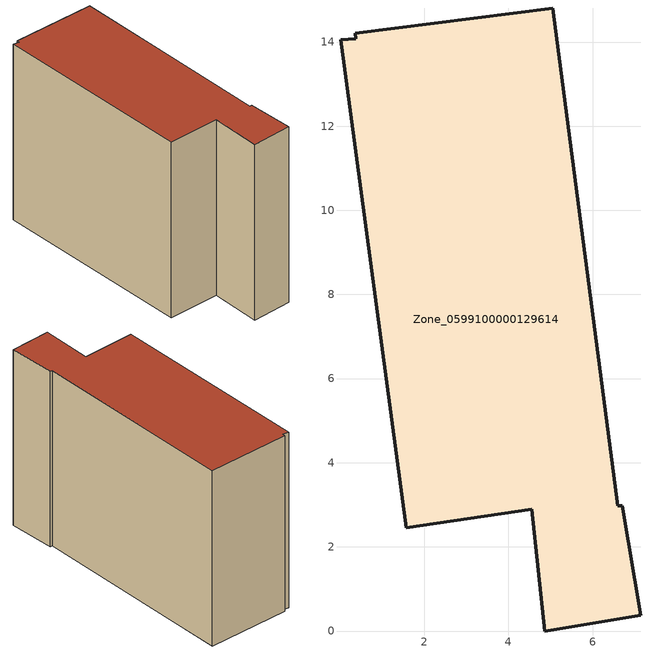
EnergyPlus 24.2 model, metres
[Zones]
Zone_0599100000129614
 floor ground (C_G): 6.6,2.98 6.7,2.98 7.14,0.37 4.86,0 4.55,2.89 1.57,2.45 0.02,14.05 0.37,14.07 0.36,14.21 5.05,14.81 z0
 wall outside (C_F): 6.7,2.98 6.6,2.98 5.05,14.81 0.36,14.21 0.37,14.07 0.02,14.05 1.57,2.45 4.55,2.89 4.86,0 7.14,0.37 6.7,2.98 z0:10.35
 roof outside (C_R): 0.37,14.07 0.02,14.05 1.57,2.45 4.55,2.89 4.86,0 7.14,0.37 6.7,2.98 6.6,2.98 5.05,14.81 0.36,14.21 z10.35
[BUILDING]
Pand.0599100000129614: North Axis=0; Terrain=City; Loads Convergence Tolerance Value=0.04; Temperature Convergence Tolerance Value=0.4; Solar Distribution=FullExterior; Maximum Number of Warmup Days=25; Minimum Number of Warmup Days=1
[Site:Location]
Rotterdam.The.Hague.AP_ZH_NLD Design_Conditions: Latitude=51.96; Longitude=4.45; Time Zone=1; Elevation=-4.5
[SITE:GROUNDTEMPERATURE:BUILDINGSURFACE]
18, 18, 18, 18, 18, 18, 18, 18, 18, 18, 18, 18
[MATERIAL] Thermal Absorptance=0.9; Solar Absorptance=0.7; Visible Absorptance=0.7
Name | Roughness | Thickness | Conductivity | Density | Specific Heat
G.TI.1946 | MediumSmooth | 0.15 | 1 | 540 | 1210
F.TI.1946 | Rough | 0.3 | 0.857143 | 1920 | 840
R.TI.1946 | MediumRough | 0.2 | 0.1 | 1500 | 1000
[CONSTRUCTION]
C_G: G.TI.1946
C_F: F.TI.1946
C_R: R.TI.1946
[ZONE]
Zone_0599100000129614: Type=1; Multiplier=1; Ceiling Height=Autocalculate; Volume=Autocalculate; Floor Area=autocalculate; Part of Total Floor Area=Yes
[ZONEINFILTRATION:DESIGNFLOWRATE]
Infil_Zone_0599100000129614: Zone or ZoneList or Space or SpaceList=Zone_0599100000129614; Schedule=AlwaysOn; Design Flow Rate Calculation Method=Flow/Area; Flow Rate per Floor Area=0.003; Constant Term Coefficient=1; Temperature Term Coefficient=0; Velocity Term Coefficient=0; Velocity Squared Term Coefficient=0
[HVACTEMPLATE:ZONE:IDEALLOADSAIRSYSTEM]
Zone_0599100000129614: Maximum Heating Supply Air Temperature=50; Minimum Cooling Supply Air Temperature=13; Maximum Heating Supply Air Humidity Ratio=0.0156; Minimum Cooling Supply Air Humidity Ratio=0.0077; Heating Limit=NoLimit; Cooling Limit=NoLimit; Dehumidification Control Type=ConstantSensibleHeatRatio; Cooling Sensible Heat Ratio=0.7; Dehumidification Setpoint=60; Humidification Control Type=None; Humidification Setpoint=30; Outdoor Air Method=None; Outdoor Air Flow Rate per Person=0.00944; Outdoor Air Flow Rate per Zone Floor Area=0; Outdoor Air Flow Rate per Zone=0; Demand Controlled Ventilation Type=None; Outdoor Air Economizer Type=NoEconomizer; Heat Recovery Type=None; Sensible Heat Recovery Effectiveness=0.7; Latent Heat Recovery Effectiveness=0.65
[ZONECONTROL:THERMOSTAT]
ThermostatControl_Zone_0599100000129614: Zone or ZoneList=Zone_0599100000129614; Control Type Schedule=DualSetpointControlType; Control 1=Thermostat_Zone_0599100000129614; Temperature Difference Between Cutout And Setpoint=0
[THERMOSTATSETPOINT:DUALSETPOINT]
Thermostat_Zone_0599100000129614: Heating Setpoint Temperature Schedule=HeatingSetpoint_Zone_0599100000129614; Cooling Setpoint Temperature Schedule=CoolingSetpoint_Zone_0599100000129614
[SCHEDULE:COMPACT]
HeatingSetpoint_Zone_0599100000129614: Through: 12/31, For: AllDays, Until: 24:00, 21
CoolingSetpoint_Zone_0599100000129614: Through: 12/31, For: AllDays, Until: 24:00, 24
DualSetpointControlType: Through: 12/31, For: AllDays, Until: 24:00, 4
AlwaysOn: Through: 12/31, For: AllDays, Until: 24:00, 1
